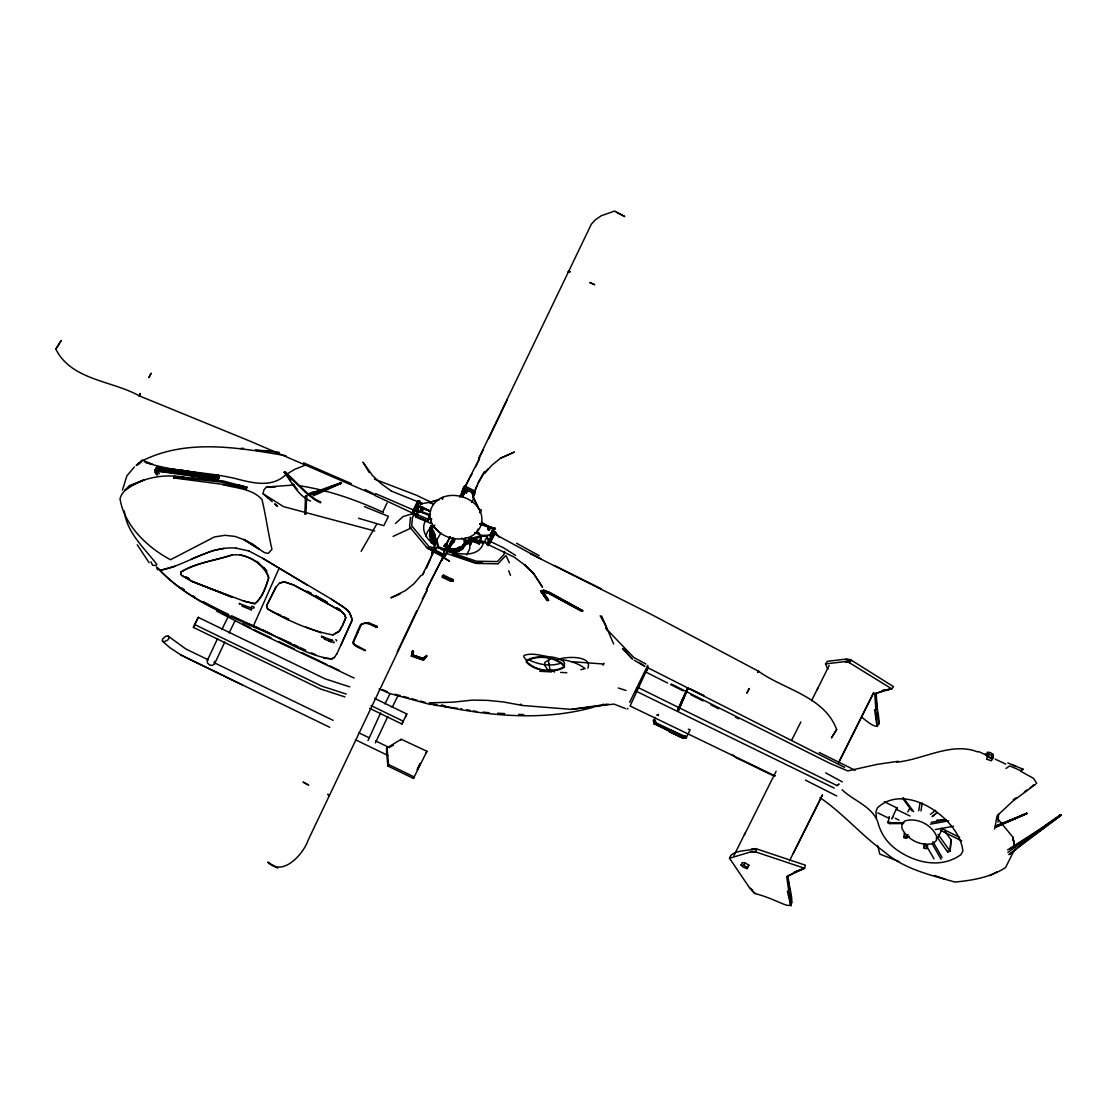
<?xml version="1.0" encoding="UTF-8"?>
<svg xmlns="http://www.w3.org/2000/svg" width="1117" height="1117" viewBox="0 0 1117 1117"><rect width="100%" height="100%" fill="white"/><g stroke="black" fill="none" stroke-linecap="round" stroke-linejoin="round"><path stroke-width="1.5" d="M248.156 624.138L248.156 624.096C276.541 633.674 301.939 655.344 331.958 658.946L334.611 657.382L336.524 654.115M904.253 833.226L904.058 837.596L906.487 838.239L909.182 836.228M927.054 847.454L927.04 848.571L924.317 848.389L924.304 843.935M218.667 477.881L218.667 476.624L182.364 470.494L156.366 467.464L156.198 468.637L182.155 471.751L218.667 477.881L219.337 476.526L182.993 470.48L156.366 467.464M947.691 851.084L947.677 852.02L950.092 851.196L951 839.775L944.982 831.369M924.373 843.977L924.317 848.389L925.281 843.712M729.499 858.233C731.565 849.632 748.795 851.182 755.79 848.627L756.544 849.269L755.944 851.573L750.289 852.062L729.499 858.233L750.052 888.56L754.687 893.446C789.928 902.731 797.524 920.729 788.071 879.596M432.265 553.809L432.754 551.407M329.71 487.012C333.55 488.101 316.237 491.061 313.43 492.499M463.318 490.237L464.225 487.221L466.138 486.649L465.091 486.551M463.499 491.285L463.499 488.715L464.881 486.928L463.038 488.492M904.1 836.382L904.058 837.596L908.107 834.594M906.529 837.01L906.487 838.239L906.627 837.01M155.054 472.561L156.743 472.742L157.734 474.865L156.296 474.627L155.095 471.318L159.661 469.28L159.508 468.009L156.492 468.945L156.603 470.271M219.337 477.783L182.825 471.653L156.994 468.707L157.036 467.367M305.486 496.185L304.885 513.848L305.765 514.071L306.798 495.822L305.486 496.185L306.798 495.822M305.932 508.053L306.323 499.201M430.603 528.104L430.436 532.055L431.232 532.195L431.344 529.43M442.374 577.349L443.435 575.073L453.251 579.779L453.279 581.049L450.793 581.315L442.374 577.349L442.374 575.813M951 839.775L950.092 851.196L938.057 834.399M455.75 552.636L454.703 549.997L454.019 550.43L455.75 552.636L456.183 550.234L457.719 549.857L459.324 551.435L458.584 548.712L456.671 549.815L447.875 550.025M487.766 529.43L488.478 526.917L490.181 528.146L489.162 530.086L487.766 529.43L489.064 526.805L494.873 528.495L479.71 523.775M998.095 822.168L998.528 814.335M432.014 554.884L433.578 551.924L443.142 556.894L430.548 581.273M429.514 535.099L430.785 528.76M430.031 536.3L430.338 531.608M927.138 847.412L927.04 848.571L927.682 845.457M445.194 545.473L446.605 544.328L446.353 547.176L444.035 546.087L446.605 546.632L445.194 545.473L446.214 545.738L446.605 544.328L445.418 548.796L447.331 552.077L445.39 547.148L445.725 544.887L450.081 536.732M684.791 736.368C680.351 734.358 663.624 726.455 655.986 722.727L655.246 720.186M668.888 731.356L682.389 737.904L686.187 737.96L690.097 729.694M409.618 526.749L410.47 517.241M431.525 530.715L434.625 544.524L435.923 539.064L432.111 528.802L429.919 528.02L429.459 529.723L431.525 530.715L434.443 543.742L434.038 546.45L435.099 547.176M214.199 477.252L215.078 479.989L212.719 480.757L211.797 478.118L214.199 477.252L213.082 479.081L181.568 473.748L155.514 470.857L155.054 469.685L213.361 477.839M455.038 538.715L454.228 541.801M432.181 530.952L431.232 532.195M429.431 535.783L431.176 541.577L432.405 541.256M467.004 491.089L466.529 492.555L464.923 491.787L465.258 489.888L466.194 490.335L465.929 492.038C467.953 493.868 461.907 492.08 464.602 490.195L467.004 491.089L466.361 492.918M465.929 492.038L466.194 490.335M462.829 548.782L457.663 551.533L456.504 551.212L460.902 548.601L465.915 542.317M466.836 489.86L473.776 493.155L472.896 496.339M947.788 851.112L947.677 852.02L936.646 836.619M446.549 550.779L453.041 537.794L451.073 545.347L444.664 556.852L450.249 546.772L451.422 541.005L446.549 550.779L438.032 547.218L437.124 540.74M430.687 529.849L430.045 534.624L431.455 538.659L431.176 541.577M431.469 531.65L430.827 536.439L432.181 540.335M431.874 532.097L432.335 541.899M431.022 527.322L431.274 525.493L433.201 526.177L439.121 531.915M412.732 511.488L417.995 500.709L419.769 501.128L419.489 501.868M466.613 487.878L462.578 497.037M889.802 822.307L889.593 823.606L903.527 823.564M431.665 555.093L431.818 552.775L434.15 549.452L444.622 554.884L441.801 560.622L442.43 559.854M888.294 821.4L888.071 822.726L889.593 823.606L889.9 822.335M155.514 470.857L155.724 469.587M480.673 512.019L481.008 510.008L479.067 509.324L473.873 498.391L472.756 491.801L464.239 488.241L459.841 496.534M487.207 543.546L479.598 539.804M918.746 810.816L920.045 802.914M920.953 810.942L922.251 803.039M494.747 534.08L530.701 553.571M758.024 672.085L758.513 671.08L758.024 672.085L758.331 671.163L651.686 614.601L530.575 553.892M445.39 547.148L447.889 541.326M413.206 651.057L412.941 655.065L411.321 656.098L412.341 651.267L413.206 651.057L412.536 654.897L411.321 656.098L423.594 660.287L427.127 656.056M504.507 551.393L503.949 554.521L497.372 561.558L476.456 561.209L446.898 551.184M217.633 638.463L207.371 660.398L207.399 662.884L209.605 665.034L212.537 665.369L214.562 663.889L224.838 641.954M368.01 740.529L380.604 712.995M462.55 491.34L462.731 490.307M463.415 487.557L464.784 485.811L474.99 491.173L473.161 497.023M431.623 518.693L430.436 523.217L415.803 517.017L417.339 513.443M421.528 508.863L422.128 507.076L423.064 507.509L421.528 508.863L422.128 507.076M431.385 519.014L430.687 522.686L431.427 521.946M489.162 530.086L490.335 527.796L488.464 528.606L488.478 526.917M488.464 528.606L489.064 526.805M488.869 527.824L489.805 528.257L489.986 527.238L485.057 525.632M994.633 829.107L997.062 815.843L1012.365 801.545L1035.724 784.162M889.244 816.555L888.071 822.726L903.751 822.671M412.341 651.267L412.145 655.763L421.765 659.295M430.534 528.788L430.171 531.455L430.785 530.296M214.562 663.889L214.59 661.292M417.995 500.709L417.563 502.399M272.199 501.645L263.067 493.756L263.849 489.958L266.432 487.04L294.427 484.987M455.918 551.226L457.719 549.857M451.045 580.212L450.793 581.315L451.84 579.304L451.045 580.212L453.251 579.779M498.14 563.652L505.219 556.154M433.117 527.657L433.466 526.275M470.941 540.544L479.207 543.993L481.706 535.462L489.916 535.238L493.491 528.481L481.259 523.189M456.183 550.234L454.87 552.384M435.49 545.668L437.068 539.623L440.978 532.781M995.819 827.152L1026.886 813.288L995.498 826.077M215.441 480.352L217.843 475.954L218.778 476.037L219.393 476.861L216.977 481.259L215.441 480.352L216.977 481.259M415.524 509.994L415.915 508.598L419.07 506.839L422.338 507.202L430.534 511M122.437 490.07L126.905 475.786L134.333 467.018M463.974 487.124L465.929 487.04L466.529 488.059L462.41 497.009M483.605 542.387C479.305 558.207 458.64 554.591 446.702 550.569M432.6 551.603L434.15 549.452M424.963 521.834C420.69 530.77 427.574 540.712 435.309 545.166M215.986 481.315L218.778 476.037M442.43 499.173L443.016 497.26L442.206 498.796M425.884 536.453L427.225 532.153L429.975 528.55M645.891 671.917L630.058 706L654.436 717.714M836.661 729.555L831.551 737.695L836.661 729.555C824.416 696.282 784.162 689.747 758.331 671.163L757.871 671.848M139.709 395.264L139.346 395.893C112.314 380.59 71.334 380.352 55.85 349.146L61.156 340.559L55.85 349.146M827.851 669.32L825.505 663.917L827.362 661.32L846.309 659.058L850.54 659.686L893.488 686.62L891.813 688.868L881.969 690.683L891.813 688.868L848.683 662.297L844.815 661.404L849.674 662.423L851.07 660.482L846.211 659.463L851.07 660.482M461.921 491.41L464.784 485.811M494.817 533.689L488.911 544.942L514.337 557.215L524.822 565.062M492.848 533.228L488.506 541.55L487.068 536.928L484.08 535.49M493.239 532.921L493.77 531.678L495.669 532.544L488.073 545.627L486.747 544.23L488.688 541.466M636.341 691.283L637.723 687.458L635.042 691.912L636.341 691.283L834.231 788.113M465.524 537.682L464.127 541.145L467.451 542.485L468.861 539.022L481.706 535.462L474.599 532.502M466.278 542.401L467.841 543.672L469.531 539.567M464.77 544.188L468.414 543.393L470.508 544.677L471.192 542.834M412.089 513.555L411.81 514.295L413.723 514.993L414.128 512.214L419.769 501.128M476.903 485.825L473.119 495.32L478.984 481.078L484.261 471.793M431.441 556.308L426.652 567.995M479.207 543.993L479.207 542.066L468.595 540.851L467.451 542.485L468.861 539.022M387.082 502.901L383.075 511.377M678.745 710.23L687.918 688.226L677.6 709.853M432.865 552.44L433.829 550.863M443.826 557.9L444.622 554.884M433.578 551.924L422.338 575.087L424.041 572.253M678.647 709.756L687.918 688.226M678.228 710.594L687.96 688.351M629.653 702.286L647.776 665.341M896.351 809.616C900.204 800.331 888.252 826.273 893.069 816.722M432.419 542.317L430.534 540.209L432.265 539.93L432.865 541.326L431.581 543.309L432.865 541.326M687.639 688.142L678.075 709.574M344.916 696.91L320.439 688.952L193.409 627.405L194.679 624.557L198.268 617.38L325.298 678.927L349.775 686.885M198.268 617.38L193.409 627.405M239.471 603.864L239.485 603.278M321.487 636.522L324.572 637.905L321.864 636.285L321.78 637.039M333.969 642.889L333.983 641.758M336.44 640.963L336.58 640.641A1.787 0.949 26.6 0 0 336.161 639.901L335.812 639.594M358.068 631.901L353.544 642.121L354.396 644.481M420.872 503.781L429.026 502.441L433.326 504.13M420.634 509.575L422.561 510.26L420.634 509.575L421.877 507.104L423.58 508.333M420.983 518.344L420.229 518.051M432.111 528.802L435.756 538.925M386.356 749.437L387.013 747.929L401.212 739.272L426.945 751.28L426.275 752.774M369.685 708.387L401.938 724.011L403.195 721.163L370.942 705.539M405.527 716.835L406.797 713.986L374.544 698.362M481.846 536.397L489.916 535.238M426.945 751.28L413.444 778.409L387.892 766.025L388.562 764.517L387.013 747.929M400.891 739.985L401.212 739.272M413.444 778.409L414.114 776.901L388.562 764.517M603.068 665.16L603.99 663.219M687.472 688.212L677.656 710.412M741.032 865.047L743.07 867.113L747.147 868.663L747.622 867.588L743.838 865.368L741.032 865.047L742.26 862.603L745.067 862.924L748.851 865.144L748.376 866.206M991.631 757.857L993.208 754.436L990.053 752.425L987.484 752.383L986.493 754.645L988.098 756.586L991.631 757.857L992.203 756.698M987.763 753.975L985.334 754.031L987.456 756.977L986.506 759.155L991.477 760.789L993.376 756.768L992.413 758.932M988.098 756.586L989.103 754.324L987.484 752.383M357.524 631.273L360.372 624.892M357.719 630.896L352.763 642.61A5.32 2.723 25 0 0 353.391 643.992L355.541 645.989A7.582 3.812 24.7 0 0 357.719 647.218L365.357 650.694M358.082 631.873L361.056 625.199M418.987 507.02L430.394 511.307L419.07 506.839L422.003 507.286L418.987 507.02L416.376 508.807L417.576 507.537L415.859 509.91L416.264 511.446L419.266 512.494L416.138 511.153M415.719 511.418L419.126 512.2M438.032 547.218L437.068 539.623L435.923 539.064M444.845 544.551L447.177 545.627M445.404 545.096L445.795 544.188M446.339 550.276L446.437 551.114M472.756 491.801L472.77 494.608M479.067 509.324L474.613 499.858M465.691 543.993L466.934 541.27L465.384 541.494L464.295 543.337L466.361 543.825M467.841 543.672L469.252 540.209M470.508 544.677L471.905 541.214M489.595 535.965L493.491 528.481M494.747 528.201L492.779 530.1L494.957 528.439L492.806 527.894M417.87 768.161L417.227 769.683L420.341 763.302L418.456 766.904M462.103 496.814L465.733 490.112L465.929 487.04M375.41 742.889L387.794 716.486M418.358 511.558L417.255 514.546L428.132 519.196L429.221 516.208M419.447 502.329L422.31 503.697L419.447 502.329L415.873 509.226M336.734 654.213L352.009 620.075C351.017 609.128 339.345 604.59 331.414 599.326M340.867 645.486L352.246 620.186L349.579 612.493L347.652 610.175L331.609 599.284L262.635 558.305M397.233 651.951L416.711 610.887M478.635 458.654L591.34 224.182L595.473 219.7L601.351 215.707L614.643 211.071L624.794 216.558L616.402 212.244M469.503 478.467L465.747 486.021M488.729 438.618L507.146 399.97M475.633 466.794L478.9 459.925M426.429 589.944L429.863 582.725M426.806 590.851L308.069 840.319C303.238 854.435 282.531 877.278 267.717 862.129L277.672 868.077M477.545 484.247L483.577 473.943L487.822 469.112M384.988 703.905L390.028 693.587L430.659 704.618M392.179 707.396L397.903 695.737M221.906 629.513L227.812 617.338M229.097 633.004L235.003 620.829M415.803 517.017L417.13 514.267M487.975 542.625L493.77 531.678M467.451 542.485L468.833 539.679L481.106 537.249L479.793 542.08L476.889 539.693L468.595 540.851M1013.733 851.266L1005.523 867.602C990.416 877.376 972.572 880.364 954.979 882.067C930.224 874.988 903.904 869.068 884.078 851.601C861.402 835.251 842.888 813.162 819.934 797.636M310.554 501.1C298.016 495.766 291.928 482.572 284.165 472.254L285.421 472.03L307.007 492.876L315.008 499.09L320.844 502.147M320.509 502.818L314.673 499.746L306.672 493.532L285.086 472.7L285.421 472.03M401.938 724.011L406.797 713.986M733.953 855.524L745.276 832.849M744.439 834.748L776.133 771.233M791.576 740.431L800.833 721.959M811.57 700.75L817.812 688.072M743.838 865.368L745.067 862.924M747.147 868.663L748.851 865.144M822.489 794.801L789.496 860.83M838.546 762.743L873.717 692.47M793.335 853.193L822.405 795.178M838.462 763.12L873.648 692.819M993.208 754.436L992.622 755.595L989.103 754.324M426.512 589.622L443.142 556.894M816.974 689.971L829.191 665.439M907.786 812.003L909.992 807.647M937.973 837.485L942.371 828.758M148.952 377.588L151.172 373.19L148.882 377.602M434.764 543.03L436.021 540.558L431.609 530.533M479.738 458.068L464.728 487.138M648.349 667.757L645.961 672.127L667.701 683.073M749.158 688.575L746.812 693.168L749.242 688.561M376.471 524.627L361.14 551.323M374.991 495.515L412.159 512.898L417.549 501.631L391.299 491.075M478.09 529.095L476.624 531.901L479.612 533.34M464.923 491.787L465.258 489.888M422.338 509.003L423.064 507.509M422.561 510.26L423.748 507.97M429.459 518.386L427.979 521.192L417.981 517.171M459.869 497.177L464.058 489.26M463.96 492.011L464.602 490.195L466.334 491.271L465.328 491.005M444.035 546.087L445.013 544.188M446.186 545.096L445.264 544.663L446.339 544.286M446.353 547.176L447.414 545.096M456.504 551.212L457.705 549.62M457.663 551.533L459.478 549.787M479.584 512.717L481.008 510.008M458.612 550.932L462.298 549.243L466.571 542.15M488.925 528.816L489.986 527.238M421.123 503.236L417.297 510.539L429.151 515.44L427.979 521.192L415.999 515.998M471.723 502.455L473.873 498.391M669.376 730.253L655.134 723.355C650.639 712.73 656.838 731.747 653.403 721.093L655.386 717.365M446.06 544.803L450.221 537.026M429.919 528.02L431.274 525.493M470.313 476.987L471.919 474.013M422.324 599.061L426.987 590.446M478.942 457.984L483.479 449.634M276.039 587.165L266.935 605.246L267.452 608.919C287.711 620.438 309.702 630.672 332.74 634.889L339.149 631.231L342.486 625.45L345.712 617.729L344.385 614.364L341.257 611.334L293.548 584.903L284.165 581.803L279.459 583.074M883.002 690.948L876.217 693.266C874.555 710.524 889.746 740.99 862.324 717.617M484.122 542.094L487.068 536.928L488.911 540.614M361.266 624.85C365.762 620.884 372.212 625.646 376.527 627.391M360.623 624.459L365.776 622.755M361.224 624.92L361.95 623.803M216.293 480.282L217.41 478.453M473.05 539.595L471.22 543.057L468.568 542.066L470.006 540.879M556.978 659.561L556.336 660.524L557.816 659.714M417.772 507.146L415.985 510.218L416.25 508.514L419.07 506.839M648.083 667.854L646.045 670.87L647.776 666.486L648.083 667.854L844.62 767.393M464.127 541.145L465.272 539.511M463.541 488.534L464.281 487.515M462.647 547.484L465.272 543.867M461.852 547.358L464.477 543.742M443.016 557.969L443.686 557.062M550.011 658.499L548.503 660.496L548.964 664.866M426.526 655.33L423.706 658.779L412.536 654.897L423.371 658.555L424.907 656.545M466.724 554.981L469.894 548.279L469.74 543.574M433.214 527.392L434.932 525.116M465.272 541.968L461.907 546.367L456.853 548.866L448.085 549.536M460.972 547.902L463.946 544.216M462.913 548.084L465.873 544.398M424.306 658.723L426.191 656.419M461.139 548.629L462.941 546.478M494.705 533.535L495.669 532.544M421.137 575.297L414.03 583.674L405.317 590.67L390.88 597.79L399.956 594.118M429.026 502.441L438.869 499.634M945.387 879.191L934.357 875.435M207.371 660.398L208.223 659.435M654.408 724.137L655.134 723.355M492.527 530.003L494.957 528.439M484.68 473.357L492.011 465.119L500.318 458.389L514.42 452.036L500.542 458.138M464.058 488.534L462.731 492.094M435.03 549.662L437.445 547.246L443.812 550.611L445.222 554.409M415.999 513.722L412.494 517.185L411.726 525.786L428.956 546.534L433.857 547.805M434.387 550.22L437.445 547.246L433.703 548.182M627.07 709.127L627.852 708.387M145.252 462.256L152.247 464.295L142.166 460.05L136.148 465.468L139.416 463.764M395.502 523.468L403.042 516.571L413.122 513.541M472.868 496.493L474.767 494.147L474.99 491.173M430.31 540.698L430.855 539.05L432.391 538.659L433.647 541.019M464.826 542.359L464.295 543.337M218.066 478.732L219.1 477.839L218.15 475.256L215.86 475.898L216.81 478.481L218.066 478.732L217.103 476.945L215.944 476.903M836.912 785.865L839.049 784.05L836.577 785.349L638.226 687.583M1029.972 787.988L1033.965 784.609M587.877 668.161C592.75 655.525 566.724 656.419 559.212 659.086M930.349 814.433L935.529 810.286M932.025 816.597L937.219 812.45M494.566 529.346L495.417 528.662L493.979 527.908L489.525 527.531M313.5 495.669L341.495 483.019L330.046 486.9M932.863 816.052L935.501 814.139M1061.15 815.215L1060.284 814.81L1061.15 815.215L1024.289 842.232L1009.628 854.435M1008.791 854.617L1060.899 815.382M217.103 476.945L218.15 475.256M1007.897 852.439L1060.41 815.131M1021.371 843.307L1061.108 814.977M787.359 891.129L790.85 905.929L786.717 876.691L796.547 871.26M563.289 665.816C568.972 660.706 553.948 656.991 551.226 657.019C542.401 656.168 532.655 652.3 524.082 655.386L523.719 656.81L526.47 660.147M463.206 490.922L461.558 492.094L461.977 494.259M1009.656 848.92L1023.172 840.794M1013.259 799.744L1016.051 797.789M1024.401 791.911L1027.193 789.956M1007.59 849.981L1041.952 827.809L1042.719 828.73L1041.365 828.06L1060.619 814.726M1005.984 768.482L1009.796 765.871L1020.868 770.814L1023.186 769.264L1007.813 762.925M140.044 395.167L139.346 395.893L250.85 441.494L375.061 495.18M156.743 472.742L158.195 471.779L158.055 470.508M285.938 474.669C271.403 488.408 251.632 482.739 234.612 478.369C205.067 471.43 174.057 472.379 145.266 462.243M417.493 511.949L419.057 512.368M1026.886 813.288L1009.489 820.939L1026.9 813.483M390.615 746.84L393.449 745.109M287.418 473.762L294.846 469.266L304.732 465.398M461.684 546.855L454.703 549.997M334.388 657.271L331.749 658.821L323.776 658.276M459.939 546.618L456.462 548.642L448.099 549.047M315.832 494.328L341.495 483.019M443.505 575.409L442.472 576.009L453.279 581.049M332.894 634.959L339.303 631.287L342.612 625.492L345.837 617.771L344.525 614.42L341.257 611.334L311.057 594.076L293.562 584.987L284.235 581.873L279.571 583.144L275.913 587.109L266.823 605.205L267.563 608.947L288.242 619.698M451.31 544.817L453.851 542.29L453.055 538.436M467.06 541.075L465.845 541.703L466.655 541.843M989.927 875.533L996.909 871.93M393.114 536.383L411.251 527.964M786.717 876.691L804.575 868.258L805.385 865.186L755.79 848.627L751.141 849.409L756.544 849.269M315.846 491.536L308.725 494.677M460.316 549.396L452.427 552.454M141.44 461.251C186.106 438.269 238.647 447.638 285.98 455.722M550.458 658.653L544.831 662.507L544.663 665.313L548.363 670.591L547.428 669.655M432.391 538.659L430.534 540.209M457.872 550.807L461.503 549.117M431.344 542.764L434.262 542.206L431.581 543.309M307.831 494.189L313.235 491.815M310.037 494.482L311.783 493.672M191.426 559.058L212.537 550.681L224.084 548.363M996.21 826.915L1026.97 813.707M312.341 494.663L341.188 483.242M312.285 493.03L341.174 482.586M1026.677 813.316L995.526 826.789M996.28 826.259L1010.117 820.464L995.987 825.896M457.495 708.332L433.871 705.05L429.249 702.816L452.79 702.188L472.463 700.108L487.04 700.345L503.097 701.909L522.686 705.497L571.262 709.365L598.712 706.126L603.543 704.157M251.562 609.938L251.59 608.751M319.448 491.55L341.397 482.837M561.097 663.079C550.849 666.779 538.939 664.713 529.318 660.049M802.509 868.998L794.271 872.209L804.575 868.258L754.98 851.712L750.54 851.712L755.944 851.573M547.972 600.737L542.094 592.233L548.307 593.211L581.063 610.971L582.795 610.873L549.508 592.373L544.161 590.376L540.614 590.935L547.051 600.541M471.737 493.812L473.776 493.155M418.009 509.729L415.161 510.609L413.918 513.583L417.73 514.406M174.741 566.375L159.913 570.368C197.22 608.611 251.283 623.049 297.667 647.204M889.942 689.245L874.723 693.727L877.068 726.553L874.569 709.588M138.368 463.429L141.105 462.633M430.324 502.259L439.037 499.913M544.105 591.87L548.391 592.862L580.728 610.329L582.418 610.329M544.691 591.759L542.094 592.233M492.513 528.453L494.189 528.034M456.699 550.863L457.858 551.184M412.871 652.146L413.723 651.937M231.945 555.065C215.064 560.734 195.712 562.745 180.689 572.141L181.345 575.241L191.482 581.091L232.308 597.288L192.04 581.454L243.939 601.114L254.83 603.697C262.537 597.511 265.888 586.97 268.778 577.796C265.357 565.509 252.023 557.718 240.281 554.744M593.448 707.201C543.979 721.065 491.787 716.22 442.095 706.153M896.756 762.143C923.368 759.672 951.349 741.534 977.808 751.964M580.812 669.669L583.926 668.999M541.103 591.773L543.742 591.214L549.089 593.211L581.999 611.167M470.355 538.45L473.371 537.822M598.712 706.126L608.36 704.171M456.923 548.698L451.254 549.815L446.618 549.145M450.43 552.245L456.085 551.128M454.535 550.22L447.582 550.513M582.795 610.873L549.759 592.722L543.7 590.348L540.614 590.935L545.892 598.572M931.201 822.363L946.155 819.655M930.293 824.178L948.57 820.869M935.292 829.568L953.569 826.259M548.768 600.443L542.513 591.396L548.726 592.373L581.482 610.133M461.684 708.723L460.93 708.75M898.347 761.277L876.929 764.405L847.803 770.912L830.336 763.567L671.149 683.953M825.505 663.917L844.452 661.669L849.674 662.423M328.566 795.821L329.459 795.681L327.853 794.229L328.887 795.723M1021.51 769.515L1023.186 769.264M571.834 709.309L600.011 705.274M603.334 704.799L606.643 704.324M304.885 513.848L306.1 513.68M603.18 705.385L613.959 704.073L625.338 708.513M755.637 893.335L754.687 893.446L750.289 888.224L752.425 890.277M480.128 542.122L485.825 541.703M240.434 448.503L243.548 448.28M559.868 659.351C568.735 660.37 578.048 662.981 585.14 668.664M218.387 476.903L219.393 476.861M688.323 729.247L689.496 729.429M479.807 542.834L485.42 542.611M266.432 487.04L275.662 486.844M236.287 548.098C208.446 545.752 186.204 565.649 159.913 570.368C176.472 587.612 197.276 600.709 219.03 610.664M936.856 820.073L945.457 819.892M682.738 737.862L686.424 737.806M682.878 736.801L686.369 736.759M255.486 450.235L279.208 452.273M255.36 450.207L272.939 451.1M468.344 540.754L479.388 541.047M482.404 562.898L475.884 562.786L452.86 554.451M498.014 563.806L475.968 563.443L445.976 553.278M219.016 476.833L217.857 476.791L217.061 475.088M211.923 479.053L213.082 479.081L213.878 480.799M685.908 736.215L682.85 736.117L669.642 729.708M539.72 671.289L551.547 671.917L547.93 669.879M560.65 672.406L566.78 672.727M497.721 713.246L504.689 713.609M518.623 714.363L523.859 714.643M365.203 622.839L369.168 623.481L377.085 627.14M279.041 568.413L253.168 626.511L259.702 628.801M571.722 661.669L603.585 664.029M207.748 659.588L185.785 648.949L168.122 636.076L165.763 636.173L162.537 639.05L162.398 641.116L169.714 647.553L181.401 655.316L329.766 727.307M156.198 468.637L156.994 468.707M482.907 712.129L489.176 712.716M183.83 477.49L174.14 476.54L222.52 480.813L247.388 487.389L238.284 484.973M191.915 478.285L195.14 478.607M682.403 735.628L684.833 735.88M155.054 469.685L181.108 472.589L212.495 477.95L212.523 479.123L154.956 470.732M330.269 640.083L332.866 640.432L321.542 636.411M441.341 705.302L444.748 705.762M433.591 704.213L437.082 704.701M299.244 485.713C328.44 490.07 356.756 500.067 383.466 512.452M184.933 477.49C164.227 473.413 141.775 477.378 124.867 490.363L129.321 485.672L144.54 479.682C135.45 484.08 123.024 487.738 120.008 498.699C124.182 525.535 147.639 547.651 170.524 559.715L214.408 536.956L224.978 535.308L235.003 536.425L243.925 539.651L259.186 549.075L252.414 543.867L243.869 539.497L264.771 552.775L268.331 553.348L271.962 549.257C268.094 532.921 265.958 515.886 261.978 499.564C252.191 488.408 235.771 488.297 222.339 484.485M213.905 478.802L214.995 478.97M441.662 705.288L444.985 705.888M466.641 709.756L469.978 710.342M473.301 710.943L476.638 711.529M1010.117 820.464L1009.405 820.339L1009.991 820.925M774.821 775.505L771.498 774.849L736.019 757.661L732.138 754.52M520.299 704.241L521.471 704.492M236.287 548.196L249.161 551.016M243.981 601.183L254.913 603.752C262.467 597.497 265.72 586.886 268.652 577.74C263.933 563.387 246.871 553.222 231.833 554.967C214.981 560.497 195.796 562.786 180.8 572.169L181.443 575.227L191.538 581.049M239.303 603.627L251.004 607.899M324.279 639.106L333.159 642.526M368.387 622.602L377.309 626.483M369.392 623.342L368.442 623.104M428.356 548.112L433.256 549.382M434.304 550.248L427.629 548.531L409.646 526.875M374.684 530.952L283.564 506.643L263.067 493.756M395.195 694.271L400.221 695.626M403.558 696.533L408.585 697.888M411.936 698.795L416.948 700.164M420.299 701.057L425.326 702.425M358.585 518.288L383.773 525.688L388.451 516.375L364.435 506.615M251.143 609.784L241.9 606.098M618.315 688.016L626.092 690.488M490.181 528.146L488.701 527.685L489.581 528.02M346.186 694.062L321.696 686.103L194.679 624.557M987.456 756.977L992.441 758.625M479.835 524.082L489.791 527.629M374.432 479.137L416.571 495.292L430.52 501.994M466.878 490.279L471.109 491.815M461.433 538.185L464.658 539.357M429.836 540.056L430.771 540.879M305.751 627.028L321.096 632.78M464.127 491.648L466.529 492.555M488.66 527.28L493.253 529.011M429.542 514.532L417.535 509.994L423.497 513.01M438.269 546.688L446.66 549.941M898.766 861.43L879.763 854.072L877.753 845.737M464.84 539.525L468.177 540.865M489.218 540.391L490.866 541.075M375.745 493.672L413.248 509.91M382.419 689.552L387.068 691.577M354.061 678.047L257.064 631.957L216.475 611.013M379.124 688.896L390.084 693.657M303.601 462.829L351.296 483.605M311.378 652.831L315.79 654.757M589.999 282.643L594.747 284.723L589.971 282.587M321.612 636.788L324.475 638.072M978.548 751.546L985.473 754.701M365.51 650.359L354.452 644.341M372.533 624.794L377.253 626.972M262.816 630.239L267.494 632.404M220.803 610.706L228.734 614.448M231.512 615.732L260.233 629.011M263.263 630.421L272.325 634.624M279.976 638.184L290.881 643.252M294.008 644.704L298.672 646.883M445.795 550.234L447.331 552.077M277.016 613.61L281.358 615.635M284.263 616.975L288.591 619M465.189 490.586L466.124 491.019M995.163 759.127L1005.733 764.084M426.317 509.534L430.143 511.335M421.723 507.844L422.743 508.221M465.51 543.085L466.431 543.518M300.082 647.539L305.737 650.192M668.804 731.495L682.501 738.016M258.474 631.845L270.942 637.793M278.747 641.521L294.329 648.963M302.121 652.677L326.778 664.475M464.002 487.431L474.641 492.513M490.67 541.619L503.655 547.847L515.509 555.358M329.85 665.955L339.079 670.368M889.202 818.398L877.725 812.855M413.192 509.282L415.063 510.19M884.329 801.769L896.895 807.912M897.426 809.895L910.062 816.024M655.986 718.454L775.156 775.966M284.165 472.254L285.086 472.7M690.041 689.007L703.542 695.556M655.134 724.221L669.083 730.979L654.73 723.802M214.031 662.632L333.131 720.339M358.836 732.794L369.504 737.96M375.689 740.962L389.624 747.72M355.443 739.747L387.808 755.427M895.248 818.272L899.045 820.115M805.413 780.099L836.675 795.946M181.024 655.037L242.04 684.791M855.119 770.297L819.25 752.481M690.111 688.882L703.724 695.584M554.353 565.467L600.96 588.659M364.994 489.511L375.158 494.566M941.408 828.297L959.615 837.387M940.416 830.28L961.667 840.878M1012.91 765.047L1015.912 766.541M670.8 684.651L683.143 690.851M690.851 694.746L703.179 700.945M710.887 704.827L718.608 708.723M735.558 717.254L738.644 718.803M202.931 601.477L221.264 610.985M221.389 612.702L224.475 614.294M243.017 623.872L250.753 627.852M253.838 629.457L256.924 631.049M437.11 551.644L442.583 554.479M307.035 591.102L311.406 593.378M433.675 551.058L443.882 556.461M530.966 553.432L541.005 558.751M249.105 551.1L262.76 558.263L307.301 585.154M825.658 772.894L842.316 781.872M645.933 664.057L633.674 657.382L605.665 628.159M337.013 608.123L340.462 610.008M307.608 784.553L303.042 782.068L308.795 785.251M516.585 543.281L539.134 555.638M1020.854 771.358L1033.504 778.326L1036.744 783.394M336.762 607.955L340.392 609.966M315.776 595.864L327.435 602.496L315.818 595.822M639.524 662.953L644.83 666.053M634.205 660.189L644.649 666.388M434.052 552.007L426.303 547.023L433.55 551.449M442.458 557.006L449.467 561.181L442.234 556.755M272.283 486.858L273.232 487.417M267.131 497.149L268.066 497.721M481.511 522.142L491.215 528.159M487.794 528.774L489.316 529.723M493.979 527.908L494.873 528.495M551.742 670.032L554.521 672.071M328.175 640.376L330.255 641.8M423.371 658.555L423.371 659.882M181.68 587.891L184.375 589.79M192.738 595.682L195.489 597.623M391.439 491.103L381.176 483.689L372.478 475.479L362.969 462.159L369.266 472.589M842.092 789.761C853.444 800.735 872.265 806.348 877.836 822.14C880.587 833.087 886.926 842.693 896.113 849.297C914.767 862.896 940.905 869.068 960.857 854.7L962.854 851.14C960.048 819.082 905.608 781.006 877.348 807.954L875.91 811.822L876.454 817.937M997.984 819.054L1012.77 837.052L1014.487 845.429M156.324 566.822L159.256 569.125M162.398 641.116L164.185 641.814L168.025 639.832L169.142 637.598L168.122 636.076M259.116 563.387L256.798 561.39L266.67 571.08M466.236 487.543L466.529 488.059M274.726 503.893L277.267 506.141M656.712 714.866L658.374 715.508L658.332 714.419M275.201 504.186L277.575 506.336M524.753 565.3L533.312 573.077L542.527 587.249L533.256 572.993M354.103 643.992L354.62 644.704M623.426 648.795L626.805 652.314M632.264 658.765L622.504 648.488L632.334 659.058M156.841 568.623L158.111 569.963M263.752 567.366L266.795 571.108M492.597 529.011L499.104 537.068M149.092 562.661L137.237 544.803M292.598 483.382L297.625 489.846M433.201 526.177L434.695 528.146M903.22 797.636L913.622 811.626M902.648 798.348L912.017 810.928M550.248 670.675L548.824 663.568M542.513 591.396L548.391 599.913M284.5 471.583L286.301 474.208M288.088 476.833L290.797 480.757M541.522 590.935L547.456 599.703M158.195 471.779L159.312 473.692M932.918 841.632L942.05 857.493M932.011 843.461L941.142 859.322M925.7 844.452L934.007 858.861M432.516 537.277L435.421 542.401M435.351 542.569L432.447 537.445L432.014 532.167M434.164 544.635L431.26 539.511L430.631 534.121M215.86 475.898L216.81 478.481M211.797 478.118L212.719 480.757M433.368 544.454L430.98 537.403M506.085 555.735L509.324 562.786M432.223 537.947L434.82 543.141M214.282 478.271L215.078 479.989M600.178 615.732L606.224 626.721L606.992 630.044M433.41 530.798L435.323 535.127M419.587 517.688L419.978 518.595M601.644 616.067L613.638 643.978M218.346 476.037L219.1 477.839M508.724 570.759L510.497 575.381M446.367 550.374L445.725 544.887L445.906 550.164M654.604 720.018L655.693 722.95M150.879 561.837L152.722 565.356L156.115 565.37L156.771 564.336C144.414 547.986 126.766 532.865 124.308 511.027M789.314 892.79L791.66 902.857M1014.655 845.653L1012.77 837.052L1014.753 846.881M431.288 532.627L432 536.621M429.766 501.589L429.905 502.524M473.008 496.171L473.468 499.299M877.362 713.344L878.911 723.956M789.635 890.165L787.932 875.826M431.818 533.828L432.153 537.235M386.51 751.099L387.892 766.025M877.138 709.323L876.217 693.266M543.7 590.348L543.742 591.214M443.812 550.611L443.938 555.191M443.435 575.073L443.449 576.344M252.791 608.025A1.787 0.949 26.6 0 0 253.754 608.095L254.201 607.634A1.787 0.949 26.6 0 0 253.782 606.908L252.358 606.21A1.787 0.949 26.6 0 0 251.856 606.238L251.409 606.685A1.787 0.949 26.6 0 0 251.507 607.006M902.033 823.774L901.824 827.962C906.669 839.481 921.385 846.951 933.477 843.293L936.395 840.431L936.604 836.242C931.746 824.709 917.029 817.253 904.952 820.897L902.033 823.774M430.506 510.413C425.005 538.282 472.659 551.156 481.483 523.957C486.97 496.06 439.414 483.312 430.506 510.413M526.512 660.44L526.233 662.088C535.043 671.415 553.194 673.705 564.294 667.366L564.574 665.704C555.763 656.391 537.612 654.087 526.512 660.44M527.364 660.636L527.112 662.06C535.643 670.814 552.775 672.992 563.443 667.156L563.694 665.732C555.163 656.991 538.031 654.799 527.364 660.636M140.267 393.547L139.346 395.893L140.267 393.547M683.353 699.298L682.571 699.06L683.353 699.298M568.776 271.375L568.022 271.808L570.256 271.85L568.776 271.375M191.649 478.802L173.47 477.894L237.614 486.328L246.717 488.743L221.85 482.167L191.649 478.802M188.996 578.676L186.12 577.014L188.941 578.718M533.312 573.077L524.808 564.909L533.354 573.161"/></g></svg>
